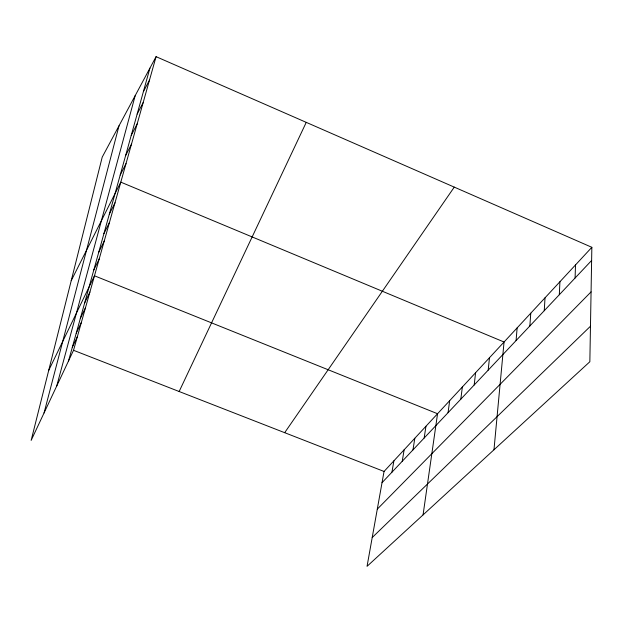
<?xml version="1.0" encoding="UTF-8"?>
<svg xmlns="http://www.w3.org/2000/svg" width="623" height="623" viewBox="0 0 623 623"><rect width="100%" height="100%" fill="white"/><g stroke="black" fill="none" stroke-linecap="round" stroke-linejoin="round"><path stroke-width="0.93" d="M591.85 247.308L589.849 361.737L367.048 566.338L384.041 471.455L591.85 247.308L156.077 56.662L102.219 157.121L31.15 440.383L73.53 350.297L156.077 56.662M575.091 278.014L575.512 264.931M559.314 294.734L559.921 281.744M544.253 310.706L545.024 297.817M529.854 325.969L530.773 313.19M516.078 340.579L517.129 327.908M493.969 449.79L504.054 342.011L120.8 182.142L71.217 280.677M488.183 370.148L489.491 357.719M474.181 384.991L475.606 372.694M460.825 399.164L462.352 386.992M448.054 412.691L449.674 400.659M423.064 514.902L437.556 413.734L94.478 275.794L48.703 370.428M424.162 438.024L425.945 426.257M412.971 449.892L414.817 438.257M402.232 461.277L404.14 449.775M391.929 472.203L393.892 460.833M44.038 412.987L119.016 125.791M56.732 385.995L135.199 95.607M68.522 360.943L149.917 68.156M179.151 391.509L306.251 122.357M72.291 347.377L77.369 336.638M76.224 333.227L81.372 322.403M80.336 318.462L85.546 307.544M84.627 303.027L89.914 292.023M93.808 269.977L99.252 258.81M98.738 252.26L104.251 241.015M103.901 233.664L109.5 222.349M109.337 214.125L115.006 202.748M120.2 175.055L126.017 163.592M125.581 155.672L131.476 144.178M131.227 135.362L137.185 123.852M137.153 114.056L143.181 102.538M143.376 91.682L149.465 80.165M284.68 432.681L454.268 187.118M382.031 482.693L591.616 260.484M377.297 509.131L591.071 291.876M372.204 537.548L590.472 326.234M73.53 350.297L384.041 471.455"/></g></svg>
